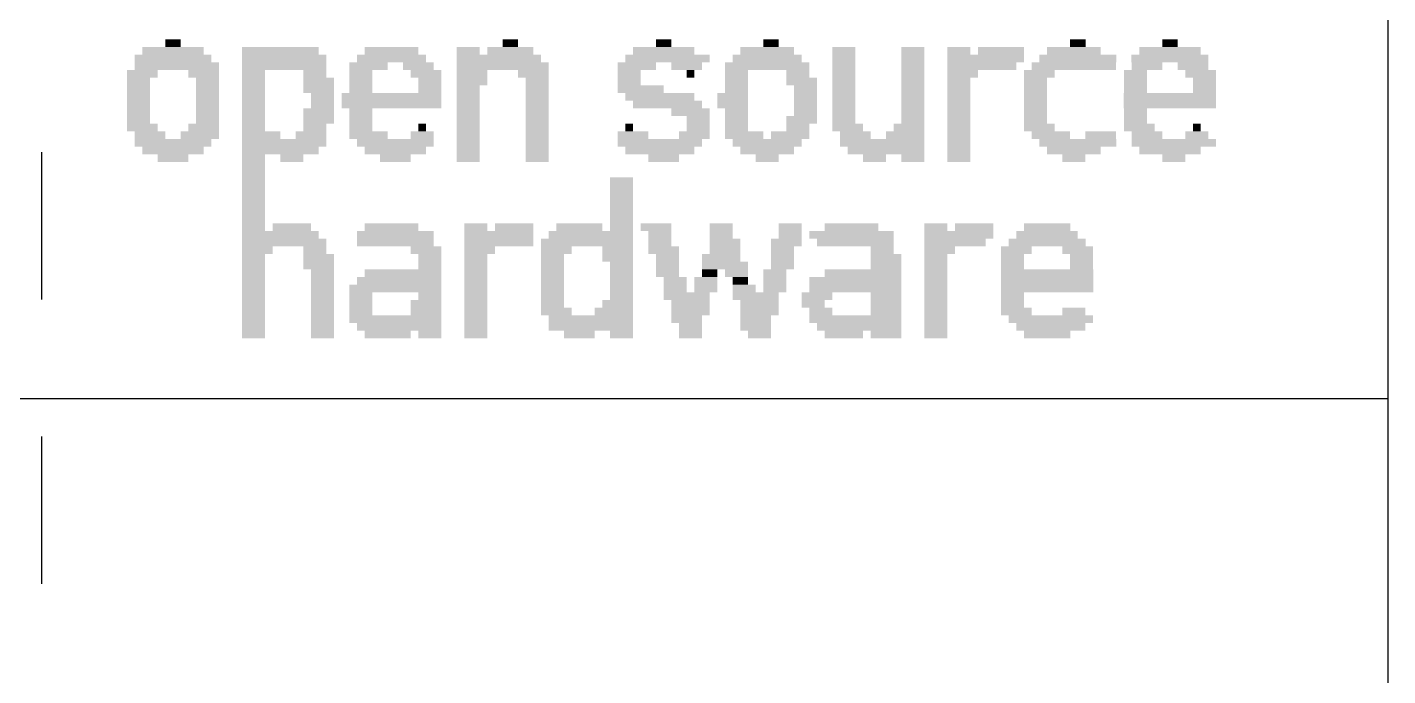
# Model space of a CAD drawing. Extents: x 0 to 54.6, y 0 to 81.9.
# Drawn here: x 5.61 to 15.53, y 36.29 to 41.02 of the extents above; entities that cross this region are included whole.
import ezdxf

# ---------------------------------------------------------------- set-up
doc = ezdxf.new("R2010")
doc.units = 0
doc.layers.add('21', color=253, linetype='CONTINUOUS')

# ---------------------------------------------------------------- blocks, each defined once
blk = doc.blocks.new('RECT')
blk.add_solid([(-0.5, -0.5), (0.5, -0.5), (-0.5, 0.5), (0.5, 0.5)])

msp = doc.modelspace()

# ---------------------------------------------------------------- linework, layer by layer
at = {"layer": '21'}
for p, q in [((15.525, 51.61), (15.525, 38.31)), ((5.715, 40.106), (5.715, 39.034)), ((15.525, 38.31), (3.525, 38.31)), ((15.525, 38.31), (15.525, 35.41)), ((5.715, 38.034), (5.715, 36.962))]:
    msp.add_line(p, q, dxfattribs=at)

# ---------------------------------------------------------------- block references
at = {"layer": '21', "yscale": 0.0559}
for p, xscale in [((6.6723, 40.8451), 0.447), ((6.6723, 40.9009), 0.1118), ((7.4547, 40.8451), 0.5588), ((8.2649, 40.8451), 0.3912), ((8.8237, 40.8451), 0.1676), ((9.1311, 40.8451), 0.3353), ((9.1311, 40.9009), 0.1118), ((10.2487, 40.8451), 0.447), ((10.2487, 40.9009), 0.1118), ((11.003, 40.8451), 0.3912), ((11.031, 40.9009), 0.1118), ((11.5618, 40.8451), 0.1676), ((12.0648, 40.8451), 0.1676), ((12.4, 40.8451), 0.1676), ((12.7074, 40.8451), 0.3353), ((13.2382, 40.8451), 0.3912), ((13.2662, 40.9009), 0.1118), ((13.9367, 40.8451), 0.447), ((13.9367, 40.9009), 0.1118), ((6.6723, 40.7892), 0.5588), ((6.7003, 40.7333), 0.6147), ((7.4826, 40.7892), 0.6147), ((7.4826, 40.7333), 0.6147), ((8.0973, 40.7333), 0.2794), ((8.2649, 40.7892), 0.5029), ((8.4605, 40.7333), 0.2235), ((9.0472, 40.7892), 0.6147), ((9.0752, 40.7333), 0.6706), ((10.0531, 40.7333), 0.2794), ((10.2766, 40.7892), 0.6147), ((10.4163, 40.7333), 0.2235), ((11.003, 40.7333), 0.6147), ((11.003, 40.7892), 0.5029), ((11.5618, 40.7892), 0.1676), ((11.5618, 40.7333), 0.1676), ((12.0648, 40.7892), 0.1676), ((12.0648, 40.7333), 0.1676), ((12.5956, 40.7892), 0.5588), ((12.5677, 40.7333), 0.5029), ((13.2382, 40.7333), 0.6147), ((13.2662, 40.7892), 0.5588), ((13.9367, 40.7892), 0.5588), ((13.7691, 40.7333), 0.2235), ((14.1044, 40.7333), 0.2235), ((6.4488, 40.6774), 0.2235), ((6.8959, 40.6774), 0.2235), ((7.2591, 40.6774), 0.1676), ((7.7061, 40.6774), 0.1676), ((8.0414, 40.6774), 0.1676), ((8.5164, 40.6774), 0.2235), ((8.8517, 40.6774), 0.2235), ((9.2987, 40.6774), 0.2235), ((9.9972, 40.6774), 0.1676), ((10.4442, 40.6774), 0.0559), ((10.7795, 40.6774), 0.1676), ((11.2266, 40.6774), 0.1676), ((11.5618, 40.6774), 0.1676), ((12.0648, 40.6774), 0.1676), ((12.428, 40.6774), 0.2235), ((12.9868, 40.6774), 0.2235), ((13.6853, 40.6774), 0.1676), ((14.1603, 40.6774), 0.2235), ((6.4209, 40.6215), 0.1676), ((6.4209, 40.5657), 0.1676), ((6.9238, 40.6215), 0.1676), ((6.9238, 40.5657), 0.1676), ((7.2591, 40.6215), 0.1676), ((7.2591, 40.5657), 0.1676), ((7.7341, 40.6215), 0.2235), ((7.7341, 40.5657), 0.2235), ((8.0414, 40.6215), 0.1676), ((8.0414, 40.5657), 0.1676), ((8.5443, 40.6215), 0.1676), ((8.5443, 40.5657), 0.1676), ((8.8517, 40.6215), 0.2235), ((8.8237, 40.5657), 0.1676), ((9.3266, 40.6215), 0.1676), ((9.3266, 40.5657), 0.1676), ((10.081, 40.5657), 0.3353), ((9.9972, 40.6215), 0.1676), ((10.7795, 40.6215), 0.1676), ((10.7795, 40.5657), 0.1676), ((11.2545, 40.6215), 0.2235), ((11.2824, 40.5657), 0.1676), ((11.5618, 40.6215), 0.1676), ((11.5618, 40.5657), 0.1676), ((12.0648, 40.6215), 0.1676), ((12.0648, 40.5657), 0.1676), ((12.4, 40.6215), 0.1676), ((12.4, 40.5657), 0.1676), ((12.9588, 40.6215), 0.1676), ((12.9588, 40.5657), 0.1676), ((13.6853, 40.6215), 0.1676), ((13.6853, 40.5657), 0.1676), ((14.1882, 40.6215), 0.1676), ((14.1882, 40.5657), 0.1676), ((6.4209, 40.5098), 0.1676), ((6.4209, 40.4539), 0.1676), ((6.9238, 40.5098), 0.1676), ((6.9238, 40.4539), 0.1676), ((7.2591, 40.5098), 0.1676), ((7.2591, 40.4539), 0.1676), ((7.762, 40.5098), 0.1676), ((7.762, 40.4539), 0.1676), ((8.2649, 40.5098), 0.7264), ((8.2649, 40.4539), 0.7264), ((8.8237, 40.5098), 0.1676), ((8.8237, 40.4539), 0.1676), ((9.3266, 40.5098), 0.1676), ((9.3266, 40.4539), 0.1676), ((10.2207, 40.5098), 0.5029), ((10.2766, 40.4539), 0.5029), ((10.7516, 40.5098), 0.2235), ((10.7516, 40.4539), 0.2235), ((11.2824, 40.5098), 0.1676), ((11.2824, 40.4539), 0.1676), ((11.5618, 40.5098), 0.1676), ((11.5618, 40.4539), 0.1676), ((12.0648, 40.5098), 0.1676), ((12.0648, 40.4539), 0.1676), ((12.4, 40.5098), 0.1676), ((12.4, 40.4539), 0.1676), ((12.9588, 40.5098), 0.1676), ((12.9588, 40.4539), 0.1676), ((13.9367, 40.5098), 0.6706), ((13.9367, 40.4539), 0.6706), ((6.4209, 40.398), 0.1676), ((6.4209, 40.3421), 0.1676), ((6.9238, 40.398), 0.1676), ((6.9238, 40.3421), 0.1676), ((7.2591, 40.398), 0.1676), ((7.2591, 40.3421), 0.1676), ((7.7341, 40.398), 0.2235), ((7.7341, 40.3421), 0.2235), ((8.0414, 40.398), 0.1676), ((8.0414, 40.3421), 0.1676), ((8.8237, 40.398), 0.1676), ((8.8237, 40.3421), 0.1676), ((9.3266, 40.398), 0.1676), ((9.3266, 40.3421), 0.1676), ((10.4442, 40.398), 0.2794), ((10.5001, 40.3421), 0.1676), ((10.7795, 40.398), 0.1676), ((10.7795, 40.3421), 0.1676), ((11.2545, 40.3421), 0.2235), ((11.2824, 40.398), 0.1676), ((11.5618, 40.398), 0.1676), ((11.5618, 40.3421), 0.1676), ((12.0648, 40.398), 0.1676), ((12.0648, 40.3421), 0.1676), ((12.4, 40.398), 0.1676), ((12.4, 40.3421), 0.1676), ((12.9588, 40.398), 0.1676), ((12.9588, 40.3421), 0.1676), ((13.6853, 40.398), 0.1676), ((13.6853, 40.3421), 0.1676), ((6.4488, 40.2863), 0.2235), ((6.5047, 40.2304), 0.2235), ((6.8679, 40.2304), 0.2794), ((6.8959, 40.2863), 0.2235), ((7.2591, 40.2863), 0.1676), ((7.315, 40.2304), 0.2794), ((7.6782, 40.2304), 0.2235), ((7.7061, 40.2863), 0.1676), ((8.0414, 40.2863), 0.1676), ((8.0973, 40.2304), 0.2794), ((8.4884, 40.2304), 0.1676), ((8.4884, 40.2863), 0.0559), ((8.8237, 40.2863), 0.1676), ((8.8237, 40.2304), 0.1676), ((9.3266, 40.2863), 0.1676), ((9.3266, 40.2304), 0.1676), ((10.0251, 40.2304), 0.2235), ((9.9972, 40.2863), 0.0559), ((10.4722, 40.2304), 0.2235), ((10.5001, 40.2863), 0.1676), ((10.7795, 40.2863), 0.1676), ((10.8354, 40.2304), 0.2794), ((11.1707, 40.2304), 0.2794), ((11.2266, 40.2863), 0.1676), ((11.5898, 40.2863), 0.2235), ((11.6457, 40.2304), 0.2235), ((12.0089, 40.2304), 0.2794), ((12.0368, 40.2863), 0.2235), ((12.4, 40.2863), 0.1676), ((12.4, 40.2304), 0.1676), ((12.9868, 40.2863), 0.2235), ((13.0706, 40.2304), 0.2794), ((13.4338, 40.2304), 0.2235), ((13.7132, 40.2863), 0.2235), ((13.7691, 40.2304), 0.2235), ((14.1323, 40.2304), 0.1676), ((14.1323, 40.2863), 0.0559), ((6.6723, 40.1745), 0.5588), ((7.4826, 40.1745), 0.6147), ((8.2929, 40.1745), 0.5588), ((8.8237, 40.1745), 0.1676), ((9.3266, 40.1745), 0.1676), ((10.2207, 40.1745), 0.6147), ((11.003, 40.1745), 0.5029), ((11.8412, 40.1745), 0.6147), ((12.4, 40.1745), 0.1676), ((13.2662, 40.1745), 0.5588), ((13.9647, 40.1745), 0.6147), ((6.6723, 40.1186), 0.447), ((6.6723, 40.0627), 0.2235), ((7.4547, 40.1186), 0.5588), ((7.2591, 40.0627), 0.1676), ((7.5385, 40.0627), 0.1676), ((8.2929, 40.1186), 0.447), ((8.2929, 40.0627), 0.2235), ((8.8237, 40.1186), 0.1676), ((8.8237, 40.0627), 0.1676), ((9.3266, 40.1186), 0.1676), ((9.3266, 40.0627), 0.1676), ((10.2207, 40.1186), 0.5029), ((10.2487, 40.0627), 0.2235), ((11.003, 40.1186), 0.3912), ((11.003, 40.0627), 0.1676), ((11.8692, 40.1186), 0.5588), ((11.7854, 40.0627), 0.1676), ((12.0648, 40.0627), 0.1676), ((12.4, 40.1186), 0.1676), ((12.4, 40.0627), 0.1676), ((13.2382, 40.1186), 0.3912), ((13.2382, 40.0627), 0.1676), ((13.9367, 40.1186), 0.447), ((13.9647, 40.0627), 0.1676), ((7.2591, 40.0069), 0.1676), ((7.2591, 39.951), 0.1676), ((7.2591, 39.8951), 0.1676), ((7.2591, 39.8392), 0.1676), ((9.9413, 39.8951), 0.1676), ((9.9413, 39.8392), 0.1676), ((7.2591, 39.7833), 0.1676), ((9.9413, 39.7833), 0.1676), ((7.2591, 39.7275), 0.1676), ((7.2591, 39.6716), 0.1676), ((9.9413, 39.7275), 0.1676), ((9.9413, 39.6716), 0.1676), ((7.2591, 39.6157), 0.1676), ((7.2591, 39.5598), 0.1676), ((7.5385, 39.5598), 0.2794), ((8.2649, 39.5598), 0.3912), ((8.8796, 39.5598), 0.1676), ((9.159, 39.5598), 0.2794), ((9.634, 39.5598), 0.3353), ((9.9413, 39.6157), 0.1676), ((9.9413, 39.5598), 0.1676), ((10.1928, 39.5598), 0.2235), ((10.6678, 39.5598), 0.1676), ((11.1707, 39.5598), 0.1676), ((11.6177, 39.5598), 0.3912), ((12.2324, 39.5598), 0.1676), ((12.5118, 39.5598), 0.2794), ((13.0427, 39.5598), 0.3353), ((7.4547, 39.5039), 0.5588), ((7.4826, 39.4481), 0.6147), ((8.2929, 39.5039), 0.5588), ((8.2929, 39.4481), 0.5588), ((9.0472, 39.5039), 0.5029), ((9.0472, 39.4481), 0.5029), ((9.6899, 39.4481), 0.6706), ((9.7178, 39.5039), 0.6147), ((10.2207, 39.5039), 0.1676), ((10.2207, 39.4481), 0.1676), ((10.6957, 39.4481), 0.2235), ((10.6678, 39.5039), 0.1676), ((11.1427, 39.4481), 0.2235), ((11.1707, 39.5039), 0.1676), ((11.6177, 39.5039), 0.6147), ((11.6457, 39.4481), 0.5588), ((12.4, 39.5039), 0.5029), ((12.3721, 39.4481), 0.447), ((13.0427, 39.4481), 0.5588), ((13.0427, 39.5039), 0.447), ((7.287, 39.3922), 0.2235), ((7.2591, 39.3363), 0.1676), ((7.7061, 39.3922), 0.1676), ((7.7341, 39.3363), 0.2235), ((8.5164, 39.3922), 0.2235), ((8.5443, 39.3363), 0.1676), ((8.9075, 39.3922), 0.2235), ((8.8796, 39.3363), 0.1676), ((9.4663, 39.3922), 0.2235), ((9.4384, 39.3363), 0.1676), ((9.9134, 39.3922), 0.2235), ((9.9134, 39.3363), 0.2235), ((10.2487, 39.3922), 0.2235), ((10.2766, 39.3363), 0.1676), ((10.6678, 39.3363), 0.2794), ((10.6957, 39.3922), 0.2235), ((11.1148, 39.3922), 0.1676), ((11.1148, 39.3363), 0.1676), ((11.8412, 39.3922), 0.1676), ((11.8692, 39.3363), 0.2235), ((12.2603, 39.3922), 0.2235), ((12.2324, 39.3363), 0.1676), ((12.8191, 39.3922), 0.2235), ((12.7912, 39.3363), 0.1676), ((13.2662, 39.3922), 0.2235), ((13.2941, 39.3363), 0.1676), ((7.2591, 39.2804), 0.1676), ((7.7341, 39.2804), 0.2235), ((8.5443, 39.2804), 0.1676), ((8.8796, 39.2804), 0.1676), ((9.4384, 39.2804), 0.1676), ((9.9413, 39.2804), 0.1676), ((10.2766, 39.2804), 0.1676), ((10.6957, 39.2804), 0.3353), ((11.1148, 39.2804), 0.1676), ((11.8692, 39.2804), 0.2235), ((12.2324, 39.2804), 0.1676), ((12.7912, 39.2804), 0.1676), ((13.2941, 39.2804), 0.1676), ((7.2591, 39.2245), 0.1676), ((7.2591, 39.1687), 0.1676), ((7.762, 39.2245), 0.1676), ((7.762, 39.1687), 0.1676), ((8.3208, 39.1687), 0.6147), ((8.3487, 39.2245), 0.5588), ((8.8796, 39.2245), 0.1676), ((8.8796, 39.1687), 0.1676), ((9.4384, 39.2245), 0.1676), ((9.4384, 39.1687), 0.1676), ((9.9413, 39.2245), 0.1676), ((9.9413, 39.1687), 0.1676), ((10.2766, 39.2245), 0.1676), ((10.3325, 39.1687), 0.1676), ((10.556, 39.1687), 0.1676), ((10.5839, 39.2245), 0.1118), ((10.7795, 39.2245), 0.1676), ((10.8075, 39.1687), 0.1118), ((11.0589, 39.2245), 0.1676), ((11.0589, 39.1687), 0.1676), ((11.6457, 39.1687), 0.6706), ((11.7015, 39.2245), 0.5588), ((12.2324, 39.2245), 0.1676), ((12.2324, 39.1687), 0.1676), ((13.0427, 39.2245), 0.6706), ((13.0427, 39.1687), 0.6706), ((7.2591, 39.1128), 0.1676), ((7.2591, 39.0569), 0.1676), ((7.762, 39.1128), 0.1676), ((7.762, 39.0569), 0.1676), ((8.2929, 39.1128), 0.6706), ((8.0414, 39.0569), 0.1676), ((8.5443, 39.0569), 0.1676), ((8.8796, 39.1128), 0.1676), ((8.8796, 39.0569), 0.1676), ((9.4384, 39.1128), 0.1676), ((9.4384, 39.0569), 0.1676), ((9.9413, 39.1128), 0.1676), ((9.9413, 39.0569), 0.1676), ((10.4163, 39.0569), 0.3353), ((10.3325, 39.1128), 0.1676), ((10.556, 39.1128), 0.1676), ((10.9192, 39.0569), 0.3353), ((10.8354, 39.1128), 0.1676), ((11.0589, 39.1128), 0.1676), ((11.3663, 39.0569), 0.2235), ((11.6457, 39.1128), 0.6706), ((11.8692, 39.0569), 0.2235), ((12.2324, 39.1128), 0.1676), ((12.2324, 39.0569), 0.1676), ((13.0427, 39.1128), 0.6706), ((12.7912, 39.0569), 0.1676), ((7.2591, 39.001), 0.1676), ((7.2591, 38.9451), 0.1676), ((7.762, 39.001), 0.1676), ((7.762, 38.9451), 0.1676), ((8.0414, 39.001), 0.1676), ((8.0414, 38.9451), 0.1676), ((8.5164, 39.001), 0.2235), ((8.5164, 38.9451), 0.2235), ((8.8796, 39.001), 0.1676), ((8.8796, 38.9451), 0.1676), ((9.4663, 38.9451), 0.2235), ((9.4384, 39.001), 0.1676), ((9.8854, 38.9451), 0.2794), ((9.9134, 39.001), 0.2235), ((10.4442, 39.001), 0.2794), ((10.4442, 38.9451), 0.2794), ((10.9472, 39.001), 0.2794), ((10.9472, 38.9451), 0.2794), ((11.3383, 39.001), 0.1676), ((11.3942, 38.9451), 0.1676), ((11.8692, 39.001), 0.2235), ((11.8692, 38.9451), 0.2235), ((12.2324, 39.001), 0.1676), ((12.2324, 38.9451), 0.1676), ((12.8191, 38.9451), 0.2235), ((12.7912, 39.001), 0.1676), ((13.2382, 38.9451), 0.1676), ((7.2591, 38.8893), 0.1676), ((7.762, 38.8893), 0.1676), ((8.2929, 38.8893), 0.6706), ((8.8796, 38.8893), 0.1676), ((9.7178, 38.8893), 0.6147), ((10.4163, 38.8893), 0.2235), ((10.9192, 38.8893), 0.2235), ((11.6457, 38.8893), 0.6706), ((12.2324, 38.8893), 0.1676), ((13.0706, 38.8893), 0.6147), ((7.2591, 38.8334), 0.1676), ((7.2591, 38.7775), 0.1676), ((7.762, 38.8334), 0.1676), ((7.762, 38.7775), 0.1676), ((8.3208, 38.8334), 0.6147), ((8.237, 38.7775), 0.3353), ((8.5443, 38.7775), 0.1676), ((8.8796, 38.8334), 0.1676), ((8.8796, 38.7775), 0.1676), ((9.7178, 38.8334), 0.6147), ((9.634, 38.7775), 0.2235), ((9.9413, 38.7775), 0.1676), ((10.4442, 38.8334), 0.1676), ((10.4442, 38.7775), 0.1676), ((10.9192, 38.8334), 0.2235), ((10.9472, 38.7775), 0.1676), ((11.6736, 38.8334), 0.6147), ((11.5618, 38.7775), 0.2794), ((11.8692, 38.7775), 0.2235), ((12.2324, 38.8334), 0.1676), ((12.2324, 38.7775), 0.1676), ((13.0706, 38.8334), 0.5029), ((13.0427, 38.7775), 0.3353)]:
    msp.add_blockref('RECT', p, dxfattribs=dict(at, xscale=xscale))

doc.saveas('drawing.dxf')
